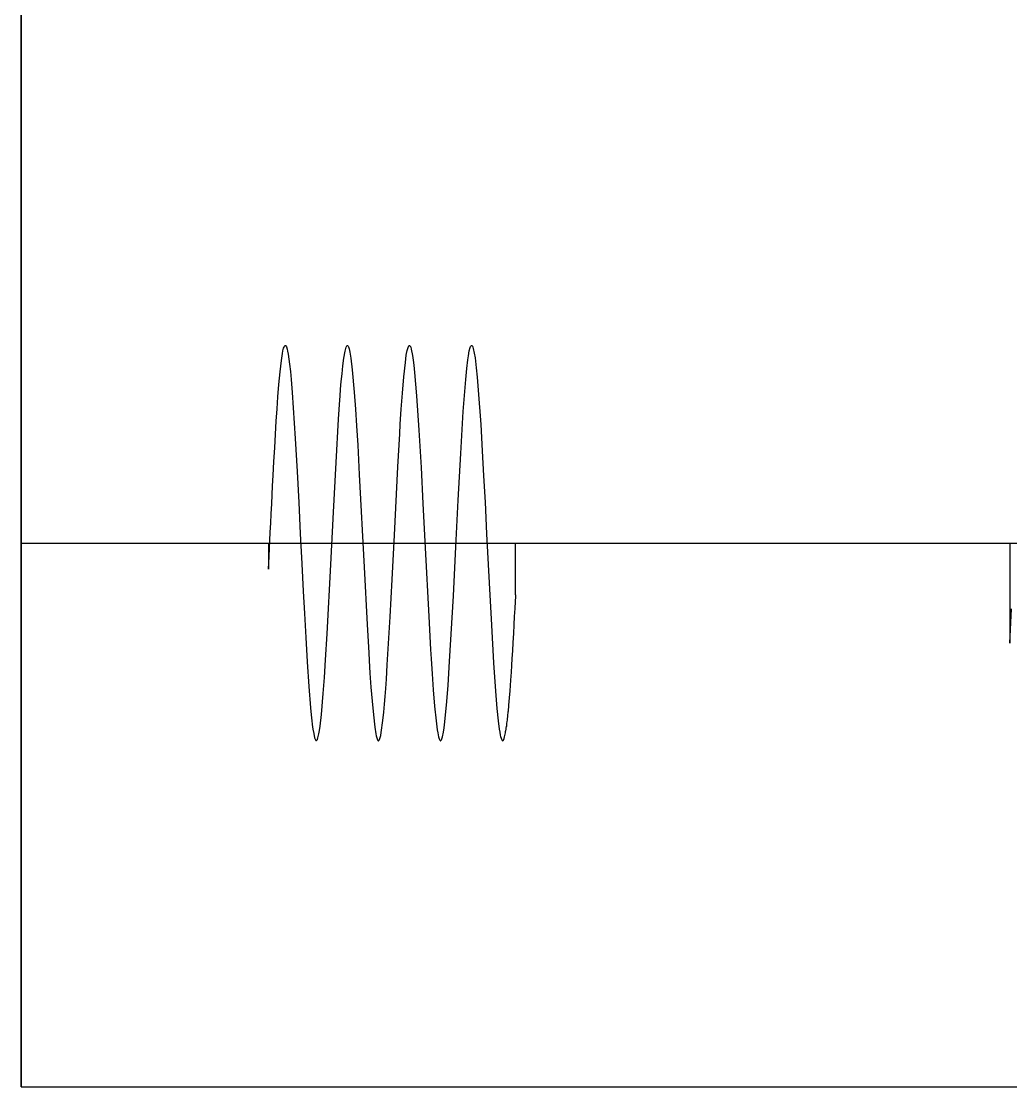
# Model space of a CAD drawing. Extents: x -1 to 557, y 51 to 285.
# Drawn here: x 493.33 to 514.69, y 237.7 to 260.69 of the extents above; entities that cross this region are included whole.
import ezdxf

# ---------------------------------------------------------------- set-up
doc = ezdxf.new("R2010")
doc.units = 0

msp = doc.modelspace()

# ---------------------------------------------------------------- linework, layer by layer
for p, q in [((493.335, 237.696), (493.335, 284.629)), ((493.335, 261.162), (493.335, 249.429)), ((498.996224, 253.63472), (499.004691, 253.659753)), ((499.004691, 253.659753), (499.01598, 253.682077)), ((499.01598, 253.682077), (499.023318, 253.690967)), ((499.023318, 253.690967), (499.032913, 253.694325)), ((499.032913, 253.694325), (499.038275, 253.69235)), ((499.038275, 253.69235), (499.045049, 253.685238)), ((499.045049, 253.685238), (499.055209, 253.66568)), ((499.055209, 253.66568), (499.072142, 253.616342)), ((500.322075, 253.57136), (500.343806, 253.656486)), ((500.343806, 253.656486), (500.351708, 253.675875)), ((500.351708, 253.675875), (500.357635, 253.685301)), ((500.357635, 253.685301), (500.362433, 253.690579)), ((500.362433, 253.690579), (500.370617, 253.694022)), ((500.370617, 253.694022), (500.378519, 253.692046)), ((500.378519, 253.692046), (500.386422, 253.683975)), ((500.386422, 253.683975), (500.396864, 253.664276)), ((500.396864, 253.664276), (500.409846, 253.625129)), ((501.665592, 253.588445), (501.683937, 253.653424)), ((501.683937, 253.653424), (501.699741, 253.68689)), ((501.699741, 253.68689), (501.707926, 253.692817)), ((501.707926, 253.692817), (501.715828, 253.693663)), ((501.715828, 253.693663), (501.723166, 253.689543)), ((501.723166, 253.689543), (501.727681, 253.684152)), ((501.727681, 253.684152), (501.732761, 253.675319)), ((501.732761, 253.675319), (501.740381, 253.657257)), ((501.740381, 253.657257), (501.752234, 253.615186)), ((503.023757, 253.651429), (503.033353, 253.675728)), ((503.033353, 253.675728), (503.044642, 253.691109)), ((503.044642, 253.691109), (503.049722, 253.693931)), ((503.049722, 253.693931), (503.057906, 253.693367)), ((503.057906, 253.693367), (503.064397, 253.688456)), ((503.064397, 253.688456), (503.071171, 253.67903)), ((503.071171, 253.67903), (503.080202, 253.659049)), ((503.080202, 253.659049), (503.088668, 253.63156)), ((498.949375, 253.371864), (498.971671, 253.523169)), ((498.971671, 253.523169), (498.982395, 253.580056)), ((498.982395, 253.580056), (498.996224, 253.63472)), ((499.072142, 253.616342), (499.082302, 253.572016)), ((499.082302, 253.572016), (499.093873, 253.506123)), ((499.093873, 253.506123), (499.124438, 253.290517)), ((500.296111, 253.420078), (500.322075, 253.57136)), ((500.409846, 253.625129), (500.426497, 253.552567)), ((500.426497, 253.552567), (500.447946, 253.419316)), ((501.624106, 253.325739), (501.644708, 253.482846)), ((501.644708, 253.482846), (501.651481, 253.522016)), ((501.651481, 253.522016), (501.665592, 253.588445)), ((501.752234, 253.615186), (501.780682, 253.475701)), ((501.780682, 253.475701), (501.795076, 253.377485)), ((502.971546, 253.383882), (502.984811, 253.474445)), ((502.984811, 253.474445), (503.004284, 253.579855)), ((503.004284, 253.579855), (503.023757, 253.651429)), ((503.088668, 253.63156), (503.111246, 253.532467)), ((503.111246, 253.532467), (503.127051, 253.430675)), ((503.127051, 253.430675), (503.154991, 253.209879)), ((498.921718, 253.12987), (498.949375, 253.371864)), ((499.124438, 253.290517), (499.141936, 253.133441)), ((500.256599, 253.085693), (500.274379, 253.253138)), ((500.274379, 253.253138), (500.296111, 253.420078)), ((500.447946, 253.419316), (500.477523, 253.166406)), ((501.591707, 253.017821), (501.624106, 253.325739)), ((501.795076, 253.377485), (501.808058, 253.27131)), ((501.808058, 253.27131), (501.824427, 253.113875)), ((502.926673, 252.961553), (502.950097, 253.199904)), ((502.950097, 253.199904), (502.971546, 253.383882)), ((503.154991, 253.209879), (503.174464, 253.011446)), ((498.896035, 252.855135), (498.921718, 253.12987)), ((499.141936, 253.133441), (499.158022, 252.957718)), ((500.241077, 252.917994), (500.256599, 253.085693)), ((500.477523, 253.166406), (500.520872, 252.68962)), ((501.561706, 252.667846), (501.591707, 253.017821)), ((501.824427, 253.113875), (501.866816, 252.610303)), ((503.174464, 253.011446), (503.197324, 252.732585)), ((498.874587, 252.585757), (498.896035, 252.855135)), ((499.158022, 252.957718), (499.179471, 252.681499)), ((500.215677, 252.600243), (500.227248, 252.750157)), ((500.227248, 252.750157), (500.241077, 252.917994)), ((502.874716, 252.269562), (502.911997, 252.791582)), ((502.911997, 252.791582), (502.926673, 252.961553)), ((498.856242, 252.327984), (498.874587, 252.585757)), ((499.179471, 252.681499), (499.246584, 251.685461)), ((500.182657, 252.105925), (500.210033, 252.523323)), ((500.210033, 252.523323), (500.215677, 252.600243)), ((500.520872, 252.68962), (500.547965, 252.318481)), ((501.536306, 252.317496), (501.561706, 252.667846)), ((501.866816, 252.610303), (501.917306, 251.863936)), ((503.197324, 252.732585), (503.249902, 251.986929)), ((498.838462, 252.06037), (498.856242, 252.327984)), ((500.547965, 252.318481), (500.57139, 251.961577)), ((501.51514, 251.995272), (501.536306, 252.317496)), ((498.820964, 251.777722), (498.838462, 252.06037)), ((500.12785, 251.170325), (500.182657, 252.105925)), ((502.81988, 251.367163), (502.874716, 252.269562)), ((500.57139, 251.961577), (500.595943, 251.54574)), ((501.502722, 251.790257), (501.51514, 251.995272)), ((501.917306, 251.863936), (501.963816, 251.059908)), ((503.249902, 251.986929), (503.28374, 251.422347)), ((498.803749, 251.484507), (498.820964, 251.777722)), ((499.246584, 251.685461), (499.286772, 250.97692)), ((501.4629, 251.078338), (501.502722, 251.790257)), ((498.78738, 251.19105), (498.803749, 251.484507)), ((500.595943, 251.54574), (500.630261, 250.911263)), ((502.765214, 250.358213), (502.81988, 251.367163)), ((503.28374, 251.422347), (503.313345, 250.88426)), ((498.771011, 250.886586), (498.78738, 251.19105)), ((500.070615, 250.094055), (500.12785, 251.170325)), ((499.286772, 250.97692), (499.321965, 250.307213)), ((500.630261, 250.911263), (500.733949, 248.909003)), ((501.385995, 249.597508), (501.4629, 251.078338)), ((501.963816, 251.059908), (502.004569, 250.286089)), ((498.74928, 250.47422), (498.75944, 250.667889)), ((498.75944, 250.667889), (498.771011, 250.886586)), ((503.313345, 250.88426), (503.34312, 250.313477)), ((498.73912, 250.277627), (498.74928, 250.47422)), ((498.727831, 250.058191), (498.73912, 250.277627)), ((499.321965, 250.307213), (499.355916, 249.637444)), ((502.004569, 250.286089), (502.053111, 249.329266)), ((502.713878, 249.349083), (502.765214, 250.358213)), ((503.34312, 250.313477), (503.37789, 249.626286)), ((498.717671, 249.857483), (498.727831, 250.058191)), ((500.013239, 248.964305), (500.070615, 250.094055)), ((498.708076, 249.666563), (498.717671, 249.857483)), ((498.699044, 249.484095), (498.708076, 249.666563)), ((499.355916, 249.637444), (499.388711, 248.984834)), ((501.337509, 248.640679), (501.385995, 249.597508)), ((503.37789, 249.626286), (503.431201, 248.575066)), ((493.335, 249.429), (498.669, 249.429)), ((493.335, 249.429), (493.335, 237.696)), ((493.335, 249.429), (498.669, 249.429)), ((498.669, 249.429), (504.001, 249.429)), ((498.669, 249.429), (498.669, 248.864)), ((498.681829, 249.141311), (498.690296, 249.312473)), ((498.690296, 249.312473), (498.699044, 249.484095)), ((502.053111, 249.329266), (502.129735, 247.848416)), ((502.659465, 248.288433), (502.713878, 249.349083)), ((504.001, 248.31), (504.001, 249.429)), ((504.001, 249.429), (514.669, 249.429)), ((504.001, 249.429), (514.669, 249.429)), ((514.669, 249.429), (536.002, 249.429)), ((514.669, 249.429), (514.669, 247.269)), ((498.668, 248.864), (498.681829, 249.141311)), ((499.388711, 248.984834), (499.41888, 248.392123)), ((499.933794, 247.471385), (500.013239, 248.964305)), ((500.733949, 248.909003), (500.798465, 247.674653)), ((501.295345, 247.837952), (501.337509, 248.640679)), ((499.41888, 248.392123), (499.44428, 247.907909)), ((503.431201, 248.575066), (503.480223, 247.65518)), ((502.578693, 246.872293), (502.659465, 248.288433)), ((503.991525, 248.014752), (503.999709, 248.168611)), ((503.999709, 248.168611), (504.005354, 248.274599)), ((504.005354, 248.274599), (504.008176, 248.309394)), ((499.44428, 247.907909), (499.47301, 247.389106)), ((503.982494, 247.847329), (503.991525, 248.014752)), ((514.668, 247.269), (514.708668, 248.008899)), ((500.798465, 247.674653), (500.833122, 247.058026)), ((501.234668, 246.799152), (501.295345, 247.837952)), ((502.129735, 247.848416), (502.169189, 247.136474)), ((503.972616, 247.666227), (503.982494, 247.847329)), ((499.901592, 246.912673), (499.933794, 247.471385)), ((503.480223, 247.65518), (503.52758, 246.843941)), ((503.95145, 247.28626), (503.962174, 247.476486)), ((503.962174, 247.476486), (503.972616, 247.666227)), ((499.47301, 247.389106), (499.504563, 246.863129)), ((503.941007, 247.107286), (503.95145, 247.28626)), ((500.833122, 247.058026), (500.843, 246.894509)), ((502.169189, 247.136474), (502.181607, 246.931448)), ((503.930847, 246.94119), (503.941007, 247.107286)), ((499.504563, 246.863129), (499.540461, 246.337437)), ((499.877039, 246.529139), (499.901592, 246.912673)), ((500.843, 246.894509), (500.86078, 246.620841)), ((501.214912, 246.490294), (501.234668, 246.799152)), ((502.181607, 246.931448), (502.202491, 246.609198)), ((502.54604, 246.366647), (502.578693, 246.872293)), ((503.52758, 246.843941), (503.561221, 246.336102)), ((503.911656, 246.641366), (503.921252, 246.786905)), ((503.921252, 246.786905), (503.930847, 246.94119)), ((499.851639, 246.180397), (499.877039, 246.529139)), ((500.86078, 246.620841), (500.881947, 246.320481)), ((502.202491, 246.609198), (502.227327, 246.258808)), ((503.899803, 246.469656), (503.911656, 246.641366)), ((499.540461, 246.337437), (499.577009, 245.877009)), ((500.881947, 246.320481), (500.905371, 246.020307)), ((501.200801, 246.290503), (501.214912, 246.490294)), ((502.518665, 246.007607), (502.54604, 246.366647)), ((503.561221, 246.336102), (503.575897, 246.141346)), ((503.883434, 246.242476), (503.899803, 246.469656)), ((499.811874, 245.733069), (499.851639, 246.180397)), ((501.173708, 245.949435), (501.187819, 246.11992)), ((501.187819, 246.11992), (501.200801, 246.290503)), ((502.227327, 246.258808), (502.256142, 245.908729)), ((503.575897, 246.141346), (503.599885, 245.862951)), ((503.858881, 245.932185), (503.871863, 246.089831)), ((503.871863, 246.089831), (503.883434, 246.242476)), ((499.577009, 245.877009), (499.597893, 245.653695)), ((500.905371, 246.020307), (500.933311, 245.720542)), ((501.158185, 245.779094), (501.173708, 245.949435)), ((502.256142, 245.908729), (502.287638, 245.593484)), ((502.475598, 245.573993), (502.518665, 246.007607)), ((503.599885, 245.862951), (503.627543, 245.591256)), ((503.847874, 245.812249), (503.850696, 245.842509)), ((503.850696, 245.842509), (503.854083, 245.878382)), ((503.854083, 245.878382), (503.858881, 245.932185)), ((499.597893, 245.653695), (499.603538, 245.603911)), ((499.783595, 245.478223), (499.811874, 245.733069)), ((500.933311, 245.720542), (500.964243, 245.454813)), ((501.138994, 245.598528), (501.158185, 245.779094)), ((503.82191, 245.582128), (503.825014, 245.610153)), ((503.825014, 245.610153), (503.827836, 245.628977)), ((503.827836, 245.628977), (503.830659, 245.646785)), ((503.830659, 245.646785), (503.834045, 245.680099)), ((503.834045, 245.680099), (503.838561, 245.72802)), ((503.838561, 245.72802), (503.84223, 245.76128)), ((503.84223, 245.76128), (503.845052, 245.784761)), ((503.845052, 245.784761), (503.847874, 245.812249)), ((499.603538, 245.603911), (499.614544, 245.514582)), ((499.614544, 245.514582), (499.628373, 245.415745)), ((499.628373, 245.415745), (499.645024, 245.317382)), ((499.757913, 245.311057), (499.770331, 245.382256)), ((499.770331, 245.382256), (499.783595, 245.478223)), ((500.964243, 245.454813), (500.986256, 245.309779)), ((501.102531, 245.340013), (501.138994, 245.598528)), ((502.287638, 245.593484), (502.311909, 245.400735)), ((502.311909, 245.400735), (502.323198, 245.331825)), ((502.446247, 245.351208), (502.459793, 245.441047)), ((502.459793, 245.441047), (502.475598, 245.573993)), ((503.627543, 245.591256), (503.650121, 245.412355)), ((503.650121, 245.412355), (503.660281, 245.345841)), ((503.788692, 245.368833), (503.791514, 245.378542)), ((503.791514, 245.378542), (503.794337, 245.390282)), ((503.794337, 245.390282), (503.797159, 245.405776)), ((503.797159, 245.405776), (503.799981, 245.435136)), ((503.799981, 245.435136), (503.805061, 245.481567)), ((503.805061, 245.481567), (503.807883, 245.475922)), ((503.807883, 245.475922), (503.808081, 245.473382)), ((503.808081, 245.473382), (503.810903, 245.471689)), ((503.810903, 245.47612), (503.813725, 245.49771)), ((503.810903, 245.471689), (503.810903, 245.47612)), ((503.813725, 245.49771), (503.817394, 245.536702)), ((503.817394, 245.536702), (503.82191, 245.582128)), ((499.645024, 245.317382), (499.665344, 245.229151)), ((499.665344, 245.229151), (499.681431, 245.182232)), ((499.681431, 245.182232), (499.688769, 245.170971)), ((499.688769, 245.170971), (499.695542, 245.165439)), ((499.695542, 245.165439), (499.707113, 245.16536)), ((499.707113, 245.16536), (499.716709, 245.173883)), ((499.716709, 245.173883), (499.725458, 245.190281)), ((499.725458, 245.190281), (499.737311, 245.226275)), ((499.737311, 245.226275), (499.757913, 245.311057)), ((500.986256, 245.309779), (500.995287, 245.268052)), ((500.995287, 245.268052), (501.012502, 245.208038)), ((501.012502, 245.208038), (501.029718, 245.170973)), ((501.029718, 245.170973), (501.039596, 245.164144)), ((501.039596, 245.164144), (501.046933, 245.1642)), ((501.046933, 245.1642), (501.054271, 245.169365)), ((501.054271, 245.169365), (501.059916, 245.177549)), ((501.059916, 245.177549), (501.066689, 245.192168)), ((501.066689, 245.192168), (501.081929, 245.236649)), ((501.081929, 245.236649), (501.091242, 245.277032)), ((501.091242, 245.277032), (501.102531, 245.340013)), ((502.323198, 245.331825), (502.340696, 245.249114)), ((502.340696, 245.249114), (502.353113, 245.204763)), ((502.353113, 245.204763), (502.358758, 245.190849)), ((502.358758, 245.190849), (502.369482, 245.172448)), ((502.369482, 245.172448), (502.380489, 245.16353)), ((502.380489, 245.16353), (502.386133, 245.163479)), ((502.386133, 245.163479), (502.392907, 245.167289)), ((502.392907, 245.167289), (502.398551, 245.174147)), ((502.398551, 245.174147), (502.404196, 245.184251)), ((502.404196, 245.184251), (502.41238, 245.204401)), ((502.41238, 245.204401), (502.424515, 245.247672)), ((502.424515, 245.247672), (502.446247, 245.351208)), ((503.660281, 245.345841), (503.67157, 245.285956)), ((503.67157, 245.285956), (503.678061, 245.25779)), ((503.678061, 245.25779), (503.688785, 245.219761)), ((503.688785, 245.219761), (503.702614, 245.184136)), ((503.702614, 245.184136), (503.716443, 245.165791)), ((503.716443, 245.165791), (503.724345, 245.163816)), ((503.724345, 245.163816), (503.73253, 245.167569)), ((503.73253, 245.167569), (503.739303, 245.175838)), ((503.739303, 245.175838), (503.746077, 245.18868)), ((503.746077, 245.18868), (503.755108, 245.213205)), ((503.755108, 245.213205), (503.764139, 245.246326)), ((503.764139, 245.246326), (503.78333, 245.333967)), ((503.78333, 245.333967), (503.788692, 245.363922)), ((503.788692, 245.363922), (503.788692, 245.368833)), ((493.335, 237.696), (557.335, 237.696))]:
    msp.add_line(p, q)

doc.saveas('drawing.dxf')
